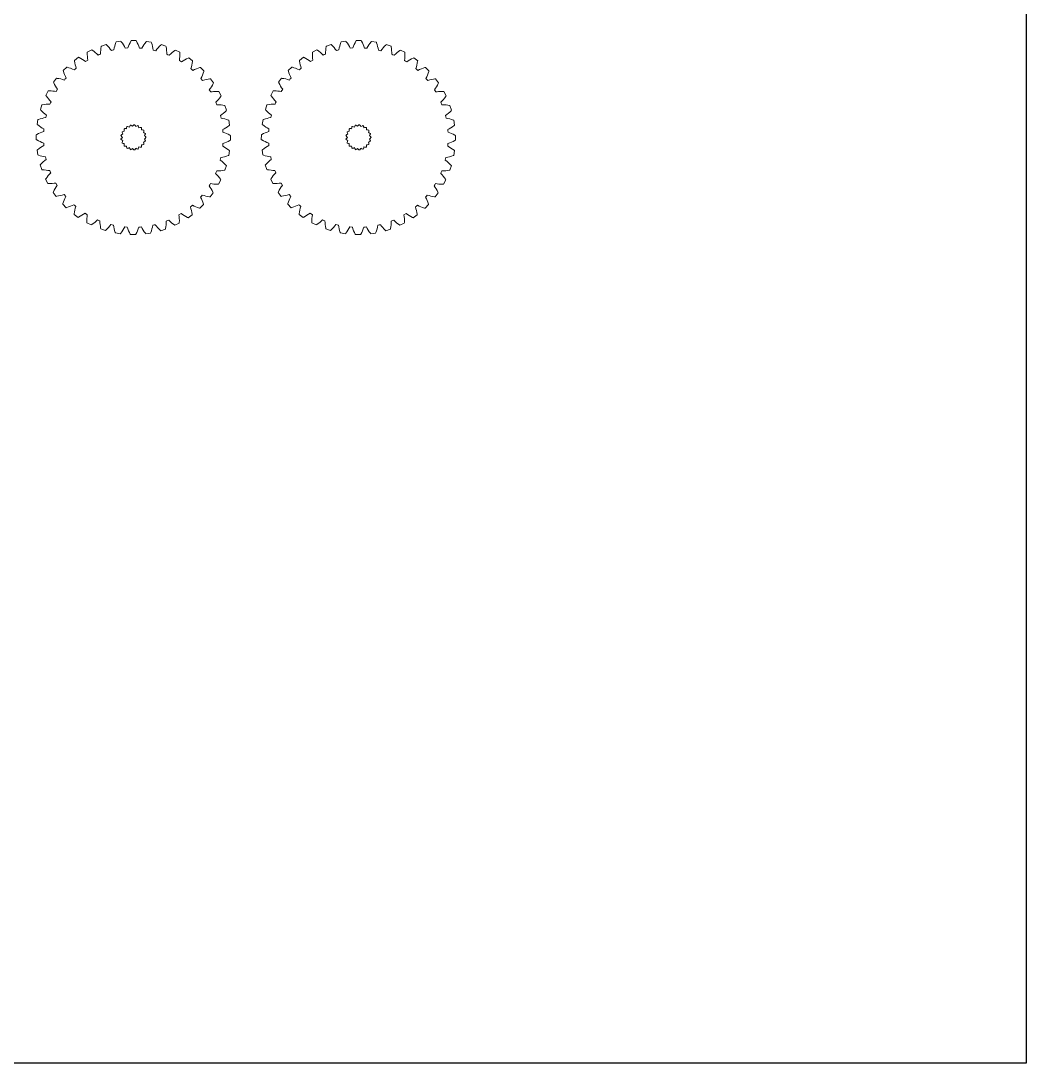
# Model space of a CAD drawing. Header units: centimetres. Extents: x 576.4 to 636.4, y 140.5 to 200.5.
# Drawn here: x 606.03 to 636.39, y 140.47 to 171.95 of the extents above; entities that cross this region are included whole.
import ezdxf

# ---------------------------------------------------------------- set-up
doc = ezdxf.new("R2010")
doc.units = ezdxf.units.CM
doc.layers.add('CORTE', color=1, linetype='Continuous')
doc.layers.add('MARCO', color=2, linetype='Continuous')

msp = doc.modelspace()

# ---------------------------------------------------------------- linework, layer by layer
at = {"layer": 'CORTE', "lineweight": 0}
for points in [[(607.648, 170.464), (607.678, 170.487), (607.707, 170.512, -0.043387), (607.657, 170.733), (607.655, 170.752), (607.777, 170.844), (607.794, 170.835, -0.035962), (607.988, 170.717), (608.056, 170.759, -0.042258), (608.041, 170.983), (608.041, 171.003), (608.177, 171.07), (608.192, 171.059, -0.041805), (608.366, 170.914), (608.4, 170.93), (608.438, 170.944, -0.047219), (608.461, 171.168), (608.465, 171.186), (608.607, 171.235), (608.621, 171.221, -0.046632), (608.769, 171.05), (608.806, 171.06), (608.846, 171.07, -0.051374), (608.902, 171.289), (608.909, 171.307), (609.055, 171.328), (609.066, 171.314, -0.05135), (609.188, 171.122), (609.267, 171.127, -0.044673), (609.359, 171.334), (609.367, 171.35), (609.516, 171.352), (609.525, 171.335, -0.041996), (609.614, 171.125), (609.652, 171.124), (609.691, 171.119, -0.046739), (609.815, 171.311), (609.826, 171.326), (609.974, 171.302), (609.98, 171.284, -0.044375), (610.034, 171.064), (610.074, 171.055), (610.111, 171.045, -0.049903), (610.26, 171.216), (610.274, 171.23), (610.417, 171.18), (610.42, 171.162, -0.044963), (610.442, 170.937), (610.476, 170.923), (610.513, 170.908)], [(614.444, 170.464), (614.474, 170.487), (614.504, 170.512, -0.043387), (614.454, 170.733), (614.451, 170.752), (614.573, 170.844), (614.591, 170.835, -0.036164), (614.784, 170.717), (614.852, 170.759, -0.042438), (614.837, 170.983), (614.837, 171.003), (614.973, 171.07), (614.989, 171.059, -0.041805), (615.162, 170.914), (615.197, 170.93), (615.235, 170.944, -0.047219), (615.258, 171.168), (615.261, 171.186), (615.403, 171.235), (615.417, 171.221, -0.046632), (615.565, 171.05), (615.603, 171.06), (615.642, 171.07, -0.051196), (615.699, 171.289), (615.705, 171.307), (615.851, 171.328), (615.862, 171.314, -0.051503), (615.984, 171.122), (616.063, 171.127, -0.045012), (616.155, 171.334), (616.164, 171.35), (616.312, 171.352), (616.321, 171.335, -0.041996), (616.411, 171.125), (616.448, 171.124), (616.487, 171.119, -0.046585), (616.611, 171.311), (616.622, 171.326), (616.771, 171.302), (616.777, 171.284, -0.044548), (616.83, 171.064), (616.87, 171.055), (616.907, 171.045, -0.050184), (617.056, 171.216), (617.07, 171.23), (617.213, 171.18), (617.216, 171.162, -0.044963), (617.238, 170.937), (617.272, 170.923), (617.309, 170.908)], [(610.687, 171.051), (610.703, 171.061), (610.835, 170.995), (610.836, 170.977, -0.061437), (610.821, 170.75), (610.856, 170.73), (610.89, 170.707, -0.055811), (611.086, 170.823), (611.103, 170.831), (611.222, 170.74), (611.22, 170.722, -0.050684), (611.168, 170.503), (611.2, 170.479), (611.23, 170.451, -0.045914), (611.441, 170.534), (611.459, 170.539), (611.562, 170.433), (611.557, 170.416, -0.058156), (611.472, 170.206), (611.523, 170.145)], [(617.484, 171.051), (617.499, 171.061), (617.631, 170.995), (617.632, 170.977, -0.061434), (617.617, 170.75), (617.652, 170.73), (617.686, 170.707, -0.055811), (617.882, 170.823), (617.899, 170.831), (618.018, 170.74), (618.016, 170.722, -0.050681), (617.964, 170.503), (617.996, 170.479), (618.026, 170.451, -0.045922), (618.237, 170.534), (618.255, 170.539), (618.358, 170.433), (618.354, 170.416, -0.057804), (618.269, 170.206), (618.32, 170.145)], [(609.794, 165.53, -0.036408), (609.674, 165.72), (609.633, 165.718), (609.597, 165.713, -0.046485), (609.506, 165.508), (609.497, 165.492), (609.345, 165.49), (609.336, 165.507, -0.048172), (609.249, 165.715), (609.17, 165.723, -0.04614), (609.05, 165.531), (609.038, 165.516), (608.89, 165.54), (608.884, 165.557, -0.047258), (608.827, 165.778), (608.752, 165.795, -0.040254), (608.601, 165.626), (608.587, 165.613), (608.448, 165.662), (608.444, 165.68, -0.04528), (608.422, 165.903), (608.384, 165.92), (608.349, 165.934, -0.056133), (608.173, 165.791), (608.158, 165.781), (608.026, 165.847), (608.025, 165.866, -0.05138), (608.041, 166.092), (607.974, 166.134, -0.039698), (607.779, 166.019), (607.762, 166.011), (607.642, 166.098), (607.644, 166.117, -0.047804), (607.693, 166.338), (607.663, 166.365), (607.635, 166.391, -0.050136), (607.423, 166.308), (607.406, 166.303), (607.298, 166.409), (607.304, 166.428, -0.040444), (607.389, 166.636), (607.338, 166.697, -0.043133), (607.116, 166.647), (607.098, 166.644), (607.01, 166.765), (607.018, 166.782, -0.053458), (607.135, 166.977), (607.094, 167.045, -0.033255), (606.87, 167.03), (606.851, 167.029), (606.783, 167.165), (606.794, 167.181, -0.046913), (606.939, 167.355), (606.923, 167.389), (606.907, 167.428, -0.043589), (606.682, 167.451), (606.663, 167.454), (606.619, 167.595), (606.631, 167.609, -0.047684), (606.801, 167.758), (606.783, 167.835, -0.045187), (606.564, 167.891), (606.546, 167.898), (606.525, 168.043), (606.539, 168.055, -0.061369), (606.73, 168.177), (606.725, 168.215), (606.723, 168.256, -0.046881), (606.516, 168.348), (606.5, 168.357), (606.501, 168.505), (606.518, 168.514, -0.041167), (606.724, 168.603), (606.726, 168.641), (606.731, 168.683, -0.051901), (606.542, 168.804), (606.527, 168.815), (606.551, 168.963), (606.568, 168.969, -0.05003), (606.786, 169.023), (606.794, 169.063), (606.805, 169.101, -0.051392), (606.636, 169.252), (606.624, 169.266), (606.669, 169.406), (606.688, 169.409, -0.047026), (606.913, 169.431), (606.927, 169.465), (606.945, 169.504, -0.050376), (606.802, 169.676), (606.792, 169.691), (606.858, 169.828), (606.899, 169.828, -0.041306), (607.103, 169.812), (607.144, 169.879, -0.051022), (607.03, 170.075), (607.023, 170.091), (607.109, 170.211), (607.127, 170.209, -0.058766), (607.348, 170.157), (607.375, 170.19), (607.402, 170.218, -0.050215), (607.319, 170.43), (607.314, 170.448), (607.42, 170.551), (607.437, 170.546)], [(616.59, 165.53, -0.03625), (616.47, 165.72), (616.43, 165.718), (616.393, 165.713, -0.046315), (616.302, 165.508), (616.293, 165.492), (616.142, 165.49), (616.133, 165.507, -0.048), (616.045, 165.715), (615.966, 165.723, -0.046292), (615.846, 165.531), (615.835, 165.516), (615.687, 165.54), (615.68, 165.557, -0.047079), (615.623, 165.778), (615.549, 165.795, -0.040254), (615.398, 165.626), (615.383, 165.613), (615.244, 165.662), (615.24, 165.68, -0.045466), (615.218, 165.903), (615.181, 165.92), (615.145, 165.934, -0.056254), (614.969, 165.791), (614.954, 165.781), (614.822, 165.847), (614.821, 165.866, -0.051748), (614.837, 166.092), (614.77, 166.134, -0.039795), (614.575, 166.019), (614.558, 166.011), (614.438, 166.098), (614.44, 166.117, -0.047978), (614.49, 166.338), (614.459, 166.365), (614.431, 166.391, -0.050077), (614.219, 166.308), (614.202, 166.303), (614.094, 166.409), (614.1, 166.428, -0.040271), (614.185, 166.636), (614.134, 166.697, -0.043052), (613.913, 166.647), (613.894, 166.644), (613.807, 166.765), (613.814, 166.782, -0.053616), (613.932, 166.977), (613.891, 167.045, -0.033237), (613.667, 167.03), (613.647, 167.029), (613.579, 167.165), (613.59, 167.181, -0.047047), (613.735, 167.355), (613.72, 167.389), (613.703, 167.428, -0.043561), (613.478, 167.451), (613.459, 167.454), (613.415, 167.595), (613.428, 167.609, -0.047547), (613.598, 167.758), (613.58, 167.835, -0.045187), (613.361, 167.891), (613.343, 167.898), (613.322, 168.043), (613.335, 168.055, -0.061569), (613.526, 168.177), (613.522, 168.215), (613.519, 168.256, -0.046881), (613.312, 168.348), (613.296, 168.357), (613.297, 168.505), (613.314, 168.514, -0.041242), (613.521, 168.603), (613.523, 168.641), (613.527, 168.683, -0.051701), (613.338, 168.804), (613.323, 168.815), (613.347, 168.963), (613.365, 168.969, -0.050017), (613.582, 169.023), (613.591, 169.063), (613.601, 169.101, -0.051531), (613.433, 169.252), (613.421, 169.266), (613.466, 169.406), (613.484, 169.409, -0.047044), (613.71, 169.431), (613.723, 169.465), (613.741, 169.504, -0.050377), (613.598, 169.676), (613.588, 169.691), (613.655, 169.828), (613.695, 169.828, -0.041306), (613.9, 169.812), (613.941, 169.879, -0.050863), (613.826, 170.075), (613.819, 170.091), (613.905, 170.211), (613.924, 170.209, -0.058781), (614.145, 170.157), (614.172, 170.19), (614.198, 170.218, -0.050215), (614.115, 170.43), (614.11, 170.448), (614.216, 170.551), (614.234, 170.546)], [(611.744, 170.196), (611.764, 170.199), (611.85, 170.074), (611.843, 170.057, -0.053297), (611.726, 169.862), (611.769, 169.797, -0.03612), (611.941, 169.811, -0.017139), (611.996, 169.809), (612.013, 169.808), (612.081, 169.676), (612.07, 169.661, -0.040566), (611.925, 169.486), (611.954, 169.412, -0.004795), (611.98, 169.413, -0.049922), (612.18, 169.392), (612.197, 169.388), (612.246, 169.247), (612.232, 169.233, -0.049263), (612.061, 169.084), (612.071, 169.047), (612.081, 169.007, -0.043486), (612.3, 168.951), (612.318, 168.945), (612.338, 168.794), (612.323, 168.783)], [(618.541, 170.196), (618.56, 170.199), (618.646, 170.074), (618.639, 170.057, -0.053139), (618.522, 169.862), (618.566, 169.797, -0.036138), (618.738, 169.811, -0.017139), (618.792, 169.809), (618.81, 169.808), (618.878, 169.676), (618.867, 169.661, -0.040424), (618.721, 169.486), (618.75, 169.412, -0.004795), (618.776, 169.413, -0.04993), (618.976, 169.392), (618.994, 169.388), (619.042, 169.247), (619.029, 169.233, -0.049023), (618.857, 169.084), (618.868, 169.047), (618.877, 169.007, -0.043486), (619.096, 168.951), (619.114, 168.945), (619.135, 168.794), (619.12, 168.783)], [(609.099, 168.426, -0.058426), (609.061, 168.471), (609.059, 168.474), (609.057, 168.481), (609.058, 168.485), (609.061, 168.491, -0.059865), (609.114, 168.525, -0.058348), (609.09, 168.579), (609.089, 168.582), (609.09, 168.589), (609.091, 168.593), (609.097, 168.598, -0.054735), (609.157, 168.615, -0.056542), (609.151, 168.673), (609.151, 168.677), (609.153, 168.683), (609.156, 168.686), (609.162, 168.689, -0.020963), (609.188, 168.69, -0.037684), (609.225, 168.688, -0.05556), (609.236, 168.745), (609.237, 168.749), (609.241, 168.755), (609.245, 168.756), (609.252, 168.757, -0.059934), (609.311, 168.737)], [(609.338, 168.789), (609.341, 168.793), (609.347, 168.796), (609.35, 168.797), (609.357, 168.796, -0.059293), (609.408, 168.76, -0.055973), (609.45, 168.801), (609.453, 168.803), (609.46, 168.805), (609.463, 168.805), (609.469, 168.802)], [(609.559, 168.779), (609.563, 168.781), (609.57, 168.781), (609.573, 168.779), (609.578, 168.775, -0.058296), (609.6, 168.716, -0.057051), (609.658, 168.726), (609.661, 168.727), (609.668, 168.725), (609.671, 168.722), (609.675, 168.716)], [(615.895, 168.426, -0.05897), (615.857, 168.471), (615.855, 168.474), (615.853, 168.481), (615.854, 168.485), (615.857, 168.491, -0.059835), (615.91, 168.525, -0.059002), (615.887, 168.579), (615.886, 168.582), (615.886, 168.589), (615.888, 168.593), (615.893, 168.598, -0.05509), (615.953, 168.615, -0.056553), (615.947, 168.673), (615.947, 168.677), (615.95, 168.683), (615.952, 168.686), (615.958, 168.689, -0.021035), (615.984, 168.69, -0.037684), (616.021, 168.688, -0.05556), (616.032, 168.745), (616.033, 168.749), (616.038, 168.755), (616.041, 168.756), (616.048, 168.757, -0.060371), (616.107, 168.737)], [(616.135, 168.789), (616.137, 168.793), (616.143, 168.796), (616.146, 168.797), (616.153, 168.796, -0.060146), (616.204, 168.76, -0.055471), (616.246, 168.801), (616.249, 168.803), (616.256, 168.805), (616.259, 168.805), (616.265, 168.802)], [(616.356, 168.779), (616.359, 168.781), (616.366, 168.781), (616.369, 168.779), (616.375, 168.775, -0.060181), (616.396, 168.716, -0.056867), (616.454, 168.726), (616.458, 168.727), (616.465, 168.725), (616.467, 168.722), (616.471, 168.716)], [(609.678, 168.654), (609.68, 168.654, -0.056443), (609.736, 168.647), (609.74, 168.646), (609.746, 168.642), (609.748, 168.639), (609.75, 168.632)], [(609.734, 168.571, -0.054171), (609.788, 168.548), (609.791, 168.546), (609.795, 168.54), (609.796, 168.537), (609.796, 168.53, -0.0604), (609.763, 168.476, -0.057895), (609.808, 168.438), (609.81, 168.435), (609.813, 168.428), (609.813, 168.425), (609.81, 168.418)], [(612.131, 168.665), (612.135, 168.623), (612.138, 168.586, -0.049202), (612.345, 168.494), (612.361, 168.485), (612.364, 168.338), (612.347, 168.329, -0.054672), (612.137, 168.239), (612.135, 168.201), (612.13, 168.159, -0.053305), (612.319, 168.039), (612.334, 168.027), (612.31, 167.88), (612.293, 167.874, -0.054942), (612.075, 167.819), (612.067, 167.779), (612.056, 167.741, -0.038973), (612.227, 167.591), (612.241, 167.576), (612.191, 167.437), (612.174, 167.433)], [(616.474, 168.654), (616.476, 168.654, -0.056359), (616.533, 168.647), (616.536, 168.646), (616.542, 168.642), (616.544, 168.639), (616.546, 168.632)], [(616.53, 168.571, -0.054458), (616.584, 168.548), (616.587, 168.546), (616.592, 168.54), (616.593, 168.537), (616.592, 168.53)], [(616.56, 168.476, -0.057428), (616.604, 168.438), (616.607, 168.435), (616.609, 168.428), (616.609, 168.425), (616.607, 168.418, -0.055668), (616.56, 168.376, -0.053922), (616.591, 168.327), (616.592, 168.323), (616.593, 168.316), (616.592, 168.313), (616.588, 168.307)], [(618.927, 168.665), (618.932, 168.623), (618.934, 168.586, -0.049127), (619.141, 168.494), (619.157, 168.485), (619.16, 168.338), (619.144, 168.329, -0.054686), (618.933, 168.239), (618.931, 168.201), (618.926, 168.159, -0.053293), (619.116, 168.039), (619.13, 168.027), (619.106, 167.88), (619.089, 167.874, -0.054931), (618.871, 167.819), (618.863, 167.779), (618.852, 167.741, -0.038852), (619.023, 167.591), (619.037, 167.576), (618.987, 167.437), (618.97, 167.433)], [(609.157, 168.238, -0.057064), (609.1, 168.253), (609.097, 168.255), (609.091, 168.26), (609.09, 168.263), (609.089, 168.27)], [(609.188, 168.162, -0.022743), (609.166, 168.163), (609.162, 168.163), (609.156, 168.166), (609.153, 168.169), (609.151, 168.176)], [(609.473, 168.053), (609.47, 168.051), (609.463, 168.048), (609.459, 168.047), (609.453, 168.049), (609.45, 168.052, -0.059737), (609.408, 168.093, -0.058502), (609.361, 168.058), (609.357, 168.057), (609.35, 168.055), (609.347, 168.056), (609.341, 168.06, -0.058578), (609.311, 168.116)], [(609.6, 168.137, -0.05681), (609.58, 168.082), (609.579, 168.078), (609.574, 168.073), (609.57, 168.072), (609.563, 168.072, -0.056942), (609.507, 168.1)], [(609.734, 168.281, -0.055263), (609.749, 168.225), (609.75, 168.221), (609.748, 168.214), (609.746, 168.211), (609.74, 168.207)], [(609.764, 168.376, -0.055735), (609.794, 168.327), (609.796, 168.323), (609.797, 168.316), (609.796, 168.313), (609.791, 168.307)], [(615.984, 168.162, -0.022743), (615.962, 168.163), (615.959, 168.163), (615.952, 168.166), (615.95, 168.169), (615.947, 168.176, -0.057153), (615.953, 168.238, -0.056686), (615.896, 168.253), (615.893, 168.255), (615.888, 168.26), (615.886, 168.263), (615.885, 168.27)], [(616.269, 168.053), (616.266, 168.051), (616.259, 168.048), (616.256, 168.047), (616.249, 168.049), (616.246, 168.052, -0.059706), (616.204, 168.093, -0.058558), (616.157, 168.058), (616.154, 168.057), (616.147, 168.055), (616.143, 168.056), (616.137, 168.06, -0.059751), (616.107, 168.116)], [(616.397, 168.137, -0.058138), (616.377, 168.082), (616.375, 168.078), (616.37, 168.073), (616.366, 168.072), (616.359, 168.072, -0.056942), (616.304, 168.1)], [(616.53, 168.281, -0.054572), (616.545, 168.225), (616.546, 168.221), (616.544, 168.214), (616.542, 168.211), (616.537, 168.207)], [(611.948, 167.411), (611.934, 167.375), (611.917, 167.338, -0.059689), (612.062, 167.162), (612.072, 167.147), (612.006, 167.014), (611.964, 167.014, -0.038386), (611.761, 167.03), (611.74, 166.996), (611.717, 166.963, -0.041872), (611.834, 166.768), (611.842, 166.751), (611.751, 166.631), (611.733, 166.634, -0.042768), (611.512, 166.683), (611.485, 166.652), (611.462, 166.624, -0.037937), (611.545, 166.413), (611.55, 166.395), (611.444, 166.287), (611.425, 166.293, -0.038781), (611.217, 166.378), (611.187, 166.352), (611.154, 166.327, -0.059626), (611.203, 166.105), (611.205, 166.087), (611.084, 165.999), (611.067, 166.008, -0.037023), (610.873, 166.125), (610.806, 166.084, -0.05576), (610.82, 165.858), (610.819, 165.84), (610.688, 165.772), (610.673, 165.782, -0.052791), (610.498, 165.927), (610.464, 165.912), (610.423, 165.896, -0.051398), (610.402, 165.671), (610.399, 165.652), (610.257, 165.608), (610.244, 165.62, -0.045314), (610.095, 165.79), (610.056, 165.781), (610.016, 165.772, -0.061616), (609.958, 165.553), (609.952, 165.536), (609.805, 165.515), (609.794, 165.53)], [(618.744, 167.411), (618.73, 167.375), (618.713, 167.338, -0.05983), (618.858, 167.162), (618.868, 167.147), (618.802, 167.014), (618.76, 167.014, -0.038386), (618.557, 167.03), (618.537, 166.996), (618.514, 166.963, -0.041872), (618.63, 166.768), (618.639, 166.751), (618.548, 166.631), (618.529, 166.634, -0.042714), (618.309, 166.683), (618.282, 166.652), (618.258, 166.624, -0.038109), (618.341, 166.413), (618.347, 166.395), (618.24, 166.287), (618.221, 166.293, -0.038721), (618.013, 166.378), (617.983, 166.352), (617.95, 166.327, -0.059447), (618, 166.105), (618.001, 166.087), (617.88, 165.999), (617.863, 166.008, -0.036831), (617.669, 166.125), (617.602, 166.084, -0.055576), (617.616, 165.858), (617.615, 165.84), (617.484, 165.772), (617.469, 165.782, -0.052791), (617.294, 165.927), (617.26, 165.912), (617.219, 165.896, -0.051029), (617.199, 165.671), (617.195, 165.652), (617.054, 165.608), (617.04, 165.62, -0.045166), (616.891, 165.79), (616.853, 165.781), (616.812, 165.772, -0.061792), (616.755, 165.553), (616.748, 165.536), (616.602, 165.515), (616.59, 165.53)]]:
    msp.add_lwpolyline(points, format="xyb", dxfattribs=at)
for points in [[(609.064, 168.359), (609.061, 168.361), (609.058, 168.367), (609.057, 168.371), (609.058, 168.378)], [(609.255, 168.096), (609.252, 168.095), (609.245, 168.096), (609.242, 168.098), (609.237, 168.104)], [(609.676, 168.14), (609.675, 168.136), (609.671, 168.13), (609.668, 168.128), (609.662, 168.126)], [(609.679, 168.199), (609.677, 168.199)], [(615.86, 168.359), (615.858, 168.361), (615.854, 168.367), (615.853, 168.371), (615.855, 168.378)], [(616.052, 168.096), (616.048, 168.095), (616.041, 168.096), (616.038, 168.098), (616.033, 168.104)], [(616.472, 168.14), (616.471, 168.136), (616.467, 168.13), (616.465, 168.128), (616.458, 168.126)], [(616.476, 168.199), (616.473, 168.199)]]:
    msp.add_lwpolyline(points, dxfattribs=at)
for points in [[(610.513, 170.908), (610.577, 170.968), (610.633, 171.013), (610.687, 171.051)], [(617.309, 170.908), (617.373, 170.968), (617.429, 171.013), (617.484, 171.051)], [(607.437, 170.546), (607.502, 170.529), (607.569, 170.502), (607.648, 170.464)], [(614.234, 170.546), (614.298, 170.529), (614.365, 170.502), (614.444, 170.464)], [(611.523, 170.145), (611.61, 170.171), (611.679, 170.186), (611.744, 170.196)], [(618.32, 170.145), (618.407, 170.171), (618.476, 170.186), (618.541, 170.196)], [(609.311, 168.737), (609.316, 168.753), (609.326, 168.771), (609.338, 168.789)], [(609.469, 168.802), (609.487, 168.784), (609.498, 168.768), (609.508, 168.752)], [(609.508, 168.752), (609.521, 168.762), (609.539, 168.772), (609.559, 168.779)], [(612.323, 168.783), (612.252, 168.731), (612.191, 168.693), (612.131, 168.665)], [(616.107, 168.737), (616.113, 168.753), (616.122, 168.771), (616.135, 168.789)], [(616.265, 168.802), (616.283, 168.784), (616.294, 168.768), (616.304, 168.752)], [(616.304, 168.752), (616.317, 168.762), (616.336, 168.772), (616.356, 168.779)], [(619.12, 168.783), (619.049, 168.731), (618.987, 168.693), (618.927, 168.665)], [(609.058, 168.378), (609.072, 168.398), (609.085, 168.413), (609.099, 168.426)], [(609.675, 168.716), (609.679, 168.693), (609.679, 168.673), (609.678, 168.654)], [(609.75, 168.632), (609.746, 168.609), (609.741, 168.589), (609.734, 168.571)], [(609.81, 168.418), (609.794, 168.4), (609.779, 168.387), (609.764, 168.376)], [(615.855, 168.378), (615.868, 168.398), (615.881, 168.413), (615.895, 168.426)], [(616.471, 168.716), (616.475, 168.693), (616.476, 168.673), (616.474, 168.654)], [(616.546, 168.632), (616.542, 168.609), (616.537, 168.589), (616.53, 168.571)], [(616.592, 168.53), (616.582, 168.508), (616.571, 168.49), (616.56, 168.476)], [(609.114, 168.328), (609.099, 168.334), (609.08, 168.346), (609.064, 168.359)], [(609.089, 168.27), (609.096, 168.293), (609.104, 168.312), (609.114, 168.328)], [(609.151, 168.176), (609.15, 168.199), (609.153, 168.22), (609.157, 168.238)], [(609.225, 168.165), (609.214, 168.163), (609.201, 168.162), (609.188, 168.162)], [(609.237, 168.104), (609.23, 168.127), (609.226, 168.146), (609.225, 168.165)], [(609.311, 168.116), (609.295, 168.107), (609.276, 168.101), (609.255, 168.096)], [(609.507, 168.1), (609.499, 168.085), (609.488, 168.07), (609.473, 168.053)], [(609.662, 168.126), (609.638, 168.128), (609.618, 168.131), (609.6, 168.137)], [(609.677, 168.199), (609.679, 168.183), (609.679, 168.162), (609.676, 168.14)], [(609.74, 168.207), (609.715, 168.201), (609.697, 168.199), (609.679, 168.199)], [(609.791, 168.307), (609.77, 168.295), (609.752, 168.287), (609.734, 168.281)], [(615.91, 168.328), (615.896, 168.334), (615.876, 168.346), (615.86, 168.359)], [(615.885, 168.27), (615.892, 168.293), (615.901, 168.312), (615.91, 168.328)], [(616.021, 168.165), (616.011, 168.163), (615.997, 168.162), (615.984, 168.162)], [(616.033, 168.104), (616.026, 168.127), (616.022, 168.146), (616.021, 168.165)], [(616.107, 168.116), (616.091, 168.107), (616.072, 168.101), (616.052, 168.096)], [(616.304, 168.1), (616.295, 168.085), (616.284, 168.07), (616.269, 168.053)], [(616.458, 168.126), (616.434, 168.128), (616.414, 168.131), (616.397, 168.137)], [(616.473, 168.199), (616.476, 168.183), (616.475, 168.162), (616.472, 168.14)], [(616.537, 168.207), (616.512, 168.201), (616.493, 168.199), (616.476, 168.199)], [(616.588, 168.307), (616.566, 168.295), (616.548, 168.287), (616.53, 168.281)], [(612.174, 167.433), (612.108, 167.419), (612.034, 167.412), (611.948, 167.411)], [(618.97, 167.433), (618.904, 167.419), (618.83, 167.412), (618.744, 167.411)]]:
    msp.add_open_spline(points, degree=3, dxfattribs=at)
at = {"layer": 'MARCO'}
msp.add_lwpolyline([(576.395, 200.467), (636.395, 200.467), (636.395, 140.467), (576.395, 140.467)], close=True, dxfattribs=at)

doc.saveas('drawing.dxf')
